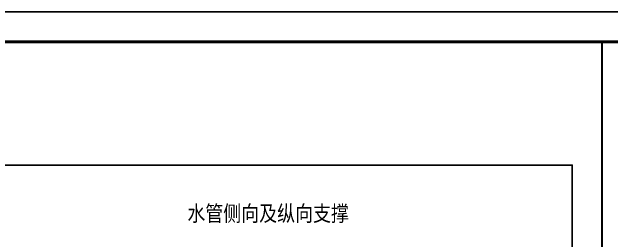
# Model space of a CAD drawing. Extents: x 1382187 to 1725648, y 860327 to 1571294.
# Drawn here: x 1525788 to 1545804, y 1254281 to 1261917 of the extents above; entities that cross this region are included whole.
import ezdxf

# ---------------------------------------------------------------- set-up
doc = ezdxf.new("R2010")
doc.units = 0
doc.header["$LTSCALE"] = 1000
doc.header["$MEASUREMENT"] = 0
doc.layers.add('A-文字', color=3, linetype='Continuous', lineweight=30)
doc.layers.add('bz', color=2, linetype='Continuous')
doc.layers.add('图框', color=140, linetype='Continuous')
doc.styles.add('中西文等高字体', font='HZTXT_E.shx', dxfattribs={"width": 0.7, "height": 4, "bigfont": 'hztxt.shx'})

# ---------------------------------------------------------------- blocks, each defined once
blk = doc.blocks.new('GDGDGRDGDRGDR')
at = {"layer": '图框'}
blk.add_lwpolyline([(148133, -148204), (190183, -148204), (190183, -118504), (148133, -118504)], close=True, dxfattribs=at)
at = {"layer": '图框', "const_width": 50}
blk.add_lwpolyline([(149383, -147704), (189683, -147704), (189683, -119004), (149383, -119004)], close=True, dxfattribs=at)

msp = doc.modelspace()

# ---------------------------------------------------------------- linework, layer by layer
msp.add_lwpolyline([(1525505.3, 1256792.8), (1544505.9, 1256792.8), (1544501.6, 1241937.5), (1525505.3, 1241937.5)], close=True)
at = {"layer": 'A-文字'}
msp.add_lwpolyline([(1474892.5, 1260917.1), (1545496.6, 1260917.1), (1545496.6, 1203515.5), (1474892.5, 1203515.5)], close=True, dxfattribs=at)

# ---------------------------------------------------------------- block references
at = {"xscale": 2, "yscale": 2, "zscale": 2}
msp.add_blockref('GDGDGRDGDRGDR', (1176126.9, 1498925.5), dxfattribs=at)

# ---------------------------------------------------------------- texts
at = {"layer": 'bz', "color": 7, "style": '中西文等高字体'}
msp.add_text('水管侧向及纵向支撑', height=600, dxfattribs=at).set_placement((1531646.9, 1254851.6))

doc.saveas('drawing.dxf')
